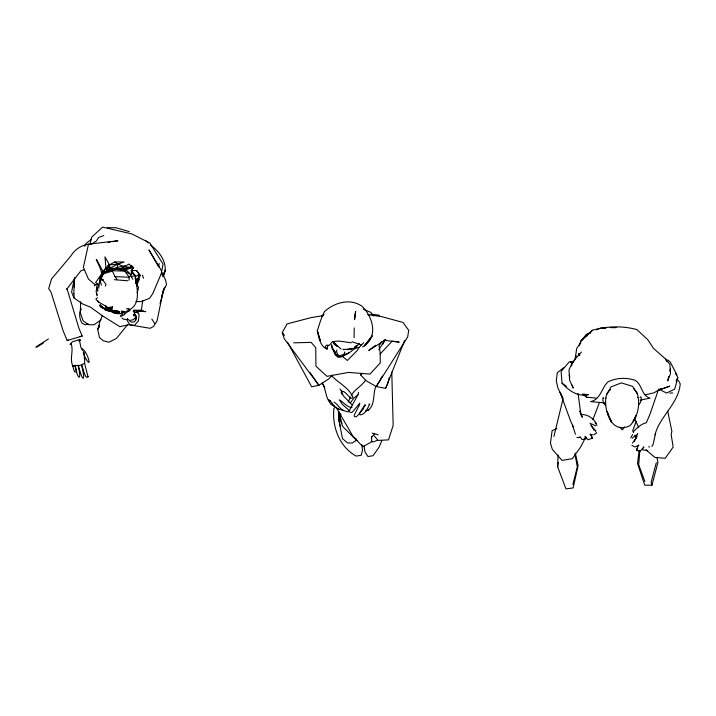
<?xml version="1.0" encoding="UTF-8"?>
<svg xmlns="http://www.w3.org/2000/svg" width="716" height="716" viewBox="0 0 716 716"><rect width="100%" height="100%" fill="white"/><g stroke="black" fill="none" stroke-linecap="round" stroke-linejoin="round"><path stroke-width="1.07" d="M80.631 301.722L80.317 312.838L83.137 320.866L88.748 324.778L94.181 324.706L101.054 319.846M354.08 337.692L354.25 327.892M98.011 290.311L96.785 288.62L96.803 287.116L97.725 291.251M102.316 274.496L102.424 270.487L96.418 259.335M339.993 413.311L339.814 419.782L341.997 423.013M130.052 324.464L119.841 326.666L102.818 316.042L90.493 307.173L82.608 303.933L73.972 297.919L74.097 293.676M74.285 287.304L74.571 277.754L71.582 292.065L73.972 297.919M575.243 453.058L578.098 465.534L573.14 487.945L565.953 488.885L557.675 466.886L558.041 455M363.737 342.669L359.468 347.126L353.534 349.005M73.811 293.417L74.571 277.754M135.619 314.906L135.494 317.465L133.436 319.694L130.652 320.267M84.595 363.388L81.83 364.587C82.349 366.261 85.472 380.975 87.97 376.401L88.068 377.037L84.595 363.388L84.721 358.743M122.042 314.333L121.953 315.81L120.682 316.553L120.521 315.353M128.996 280.225L129.229 277.19L131.252 274.837L132.693 267.462L129.059 264.025L119.599 269.261L113.808 269.368L116.529 267.569M639.862 450.418L638.708 464.702L644.892 481.546M158.746 267.032L159.113 263.318M96.785 288.62L97.233 284.055M586.198 437.127L586.019 438.819L583.039 439.436L582.001 439.463L580.058 436.715L579.879 437.288L576.827 437.646M557.675 466.886L558.158 462.464M605.79 398.096C604.304 411.951 611.938 434.755 630.008 425.635C636.748 418.556 639.916 407.046 638.18 397.407M639.093 450.758L637.526 463.494L644.749 485.197L651.972 485.197L657.95 462.357L657.019 458.016M98.862 286.275L99.81 280.762L100.544 281.227M127.52 318.468L127.242 320.517L129.891 325.028L134.492 325.252L138.331 321.072L139.173 314.924L136.514 310.413L133.758 310.27M133.946 310.44L141.374 310.109L142.752 300.46M575.261 358.161L576.711 348.432L581.016 341.997M106.702 271.31L109.441 264.857L114.864 261.949L117.773 264.168L117.111 268.428L103.22 272.563L99.506 278.479L101.412 285.138M136.944 284.529L137.794 279.571M655.552 433.404L653.332 443.338L652.509 445.755L651.703 446.229M161.413 272.76L163.069 264.106L149.895 243.037L131.825 233.926L102.585 227.115L91.603 237.238L89.983 244.326M101.788 276.51C101.502 271.158 107.033 268.93 108.671 264.374L106.818 271.319M637.661 397.478L638.01 395.769L636.801 392.252L633.606 388.609M98.674 326.988L99.56 322.639L102.307 315.479M375.784 386.595C372.651 393.961 375.479 405.721 367.729 410.42L368.758 409.946L366.547 410.939L365.786 410.563M668.654 376.589L667.715 380.93L670.516 373.519L669.916 364.408L665.433 358.895L653.431 348.307L647.801 339.715L636.793 329.53C622.222 325.708 606.873 326.04 592.427 330.246L580.962 340.798L579.441 345.676M669.827 371.156L670.292 368.982M161.369 274.219L161.789 272.393L165.45 279.804L166.551 284.655L163.203 290.947L161.503 297.274M112.466 241.677L117.943 240.764L88.498 244.165L83.378 267.301L88.426 279.034L95.058 284.735M563.08 398.66L553.898 436.483M643.854 447.151L639.997 451.384L636.596 450.176L638.386 445.03M362.547 346.956C378.737 338.015 373.233 316.633 361.822 306.117C349.963 297.963 334.309 302.635 324.402 311.639L320.786 319.927L317.322 330.774C318.924 337.478 319.846 346.043 327.06 349.131L327.883 345.81M389.28 377.448L387.678 383.928L385.593 388.349L376.285 386.542L366.055 380.724L360.578 374.862L362.09 373.26M571.583 365.983L572.621 361.938L581.446 352.048M572.854 484.392L577.32 466.922L574.984 454.034M357.991 394.758L358.618 392.35M656.303 462.652L651.121 482.396L651.972 485.197M137.409 280.502L139.164 274.282L136.452 270.451L131.216 270.72L133.65 274.165M160.044 303.396L164.635 287.268L163.203 290.947L157.09 320.813L153.564 326.433L150.217 328.313L130.831 325.082M336.95 349.972L336.457 351.69L337.925 354.671L339.366 356.004L344.101 354.134L344.772 351.977L344.539 352.406M137.105 292.781L138.609 287.555L137.016 284.646L139.271 279.401L137.4 278.524M636.596 450.176L637.177 448.171M131.028 271.99L135.252 275.526L135.745 283.545L135.252 275.526L131.216 270.72L133.686 267.614L131.601 265.726L130.384 266.728M163.436 276.421C169.021 264.374 160.259 252.05 150.655 245.167M654.979 434.889C659.713 416.13 678.768 403.627 680.2 383.803L678.374 380.438M356.138 438.801L355.476 440.868L352.299 443.016L347.564 442.944L342.49 438.666L338.749 419.343L339.098 412.049L338.749 419.343L340.261 426.253M599.471 402.446L592.92 419.549M136.452 285.756L137.391 282.927L136.989 278.569L136.255 280.681M364.704 405.023L362.967 409.364L359.665 413.195L359.611 414.296L360.416 414.904C365.903 413.902 367.46 408.057 369.841 404.021M658.255 390.202L649.949 414.287L646.351 422.744C640.811 424.024 637.061 427.971 633.257 431.775M574.402 360.739L576.201 355.807M105.288 286.194L105.995 284.324L101.806 278.766M636.157 421.626L632.747 430.611L633.588 432.58M348.245 402.213L350.384 396.888M385.593 388.349L404.594 340.673M676.074 381.207L677.229 378.299M634.474 441.468L637.768 433.457M99.363 325.225L97.662 329.306L99.479 337.576L103.373 340.798L108.868 342.194L116.386 338.516L127.359 324.983M584.981 438.648L580.801 446.775L572.37 458.696L562.006 460.424L552.34 449.353L550.452 443.249L552.108 430.647L556.932 428.589M624.522 426.951L622.285 429.922L619.984 427.049M137.678 281.621L140.246 275.544L136.452 270.451M161.789 272.393L152.759 293.641L149.608 298.295L141.15 301.642L135.924 301.508M381.771 440.805L379.041 447.223L373.009 455.734L367.97 456.531L365.017 451.966L364.05 445.934M162.729 276.09L165.351 270.084L162.693 276.063M359.692 404.468L354.268 414.994L354.16 416.059L355.055 416.864L356.496 416.649L358.832 414.34L363.325 407.288L365.724 405.077L364.918 405.041M357.606 395.322L349.891 409.588L349.354 411.038L349.856 412.094L351.708 412.613L352.639 411.807L359.888 403.081M382.988 344.065L384.76 340.028M572.621 361.938L568.978 369.966L569.632 380.25L573.149 388.081L572.254 385.092M98.978 326.487L97.662 329.306L99.399 326.675M84.685 246.313L86.081 243.413L91.415 239.35M371.541 436.572L371.711 441.79L363.003 446.668L342.731 426.557L339.599 417.177L341.004 414.304M81.418 308.882C78.429 313.268 79.574 318.817 81.964 323.22L85.302 324.787L88.175 323.945M632.407 443.159L637.016 436.617M358.949 347.502L357.427 350.303L347.376 360.488L342.293 356.264M136.622 316.114L135.619 317.949L135.933 320.133M643.165 447.983L643.738 446.927M595.443 431.641L595.873 430.862L591.004 425.662M129.149 309.464L128.397 310.771L127.779 310.628M359.298 343.259L356.282 347.036M382.335 376.052L376.285 386.542L407.673 336.976L408.72 330.309L402.947 322.415L382.031 316.714L367.675 314.619M606.622 394.552L611.07 386.855L621.399 382.908L632.658 386.389L637.338 393.881M73.121 365.411L72.763 366.037L74.482 371.881L76.612 371.81L75.073 365.151M630.751 437.78L632.667 434.514M381.673 341.711L379.077 345.756L380.16 352.818L380.259 362.967L369.948 374.074L348.504 372.436L326.944 376.339L315.944 366.171L315.756 347.681L311.183 342.4L293.685 342.821M365.482 380.232C361.795 386.067 355.109 389.048 351.502 394.99M378.853 349.506L385.593 339.411M582.251 340.154L585.939 334.64L590.789 332.466M119.348 312.176L118.766 313.017L115.876 312.99L113.316 311.442L117.406 313.393L120.494 313.581L122.499 312.767L122.355 311.066M106.066 267.372L95.586 282.65L97.403 283.643M633.06 420.856L634.662 418.583M127.896 310.323L126.795 311.854L122.436 311.666M97.233 289.336L96.034 290.973L97.099 294.929M638.6 404.979L640.489 402.41L641.384 399.51L641.008 396.816L640.014 397.344M586.753 336.162L588.749 333.567L590.718 332.833M66.49 289.47L80.926 270.764L84.184 269.681M123.752 266.755L132.693 267.462L125.891 269.753L124.772 271.149L112.206 270.684L115.025 276.662L116.905 279.016M371.344 437.592L374.531 433.744M335.142 407.315L333.817 408.845C332.135 427.219 339.518 446.874 356.183 456.092L361.213 455.269L362.547 450.006L361.723 444.484M107.033 271.427L109.906 268.214L117.773 264.168L124.136 262.002L114.864 261.949M610.56 389.415L607.392 392.905L605.942 396.458L606.112 398.203M380.178 353.955L392.234 341.093M332.448 375.121L328.733 378.952L318.889 385.342L311.648 386.792L287.555 342.212M355.109 347.045L356.452 345.739L354.357 347.162M94.342 285.89L95.747 284.556L97.483 284.592M580.962 340.798L592.427 330.246M356.353 346.804L351.359 351.332L347.734 353.623M123.412 267.238L124.897 265.922L117.576 267.363M632.165 438.237L636.354 434.88M321.43 316.436L323.954 314.288M360.578 374.862L362.063 373.663M563.644 367.773L557.254 372.759L556.314 380.903L557.934 388.126L562.857 398.212L560.073 392.296L570.616 421.044L573.283 426.718M97.439 297.802L95.872 299.028L97.886 301.642L107.633 307.245L112.663 309.097L104.312 308.462L100.464 305.589M129.014 309.965C139.781 305.052 137.821 291.296 136.022 281.952M112.206 270.684L114.65 268.822L125.891 269.753L131.252 274.837L124.772 271.149L129.229 277.19L115.025 276.662M375.73 345.273L368.749 350.464L385.817 339.706M350.205 403.081L353.856 398.069L357.991 394.937M127.144 312.113L125.031 313.563L123.922 311.192M593.788 434.818L596.518 433.001L596.392 432.464M135.467 276.743L139.164 274.282L140.246 275.544M91.209 244.344L96.374 240.97L98.71 237.452L103.802 235.555M349.632 352.397L343.045 355.87M35.8 347.063L48.446 338.99M36.793 347.197L43.39 343.009M661.065 388.528L654.111 392.762L645.197 394.892M78.841 341.031L80.657 339.993L79.046 339.769L72.486 341.774L70.043 344.387L71.332 344.136M343.823 349.131L342.91 349.641L348.406 349.175M107.239 271.758L112.645 269.171L117.111 268.428L109.906 268.214L109.441 264.857L104.975 256.838L106.12 270.03M592.329 438.201L591.55 436.214L592.329 438.201L588.087 439.74L585.285 437.011L585.411 438.568L585.178 436.778M596.616 329.852L600.5 328.107L605.888 327.794M88.498 244.165C80.863 245.409 74.616 249.714 70.678 256.221L51.507 278.989L48.679 288.637L50.943 291.913L63.098 330.72L67.17 340.53L68.378 340.002M67 288.655L78.841 328.035L82.17 336.064L67.17 340.53M107.158 271.57L110.013 270.344L109.906 268.214M128.782 267.641L120.467 269.485M103.355 279.562L100.186 280.538L103.39 273.843L103.22 272.563L112.645 269.171M343.483 354.975L347.654 353.525L341.997 356.532L339.984 356.747M377.484 440.367L373.063 441.897L371.246 441.36M111.598 271.31L103.39 273.843L99.506 278.479L103.346 273.217L103.22 272.563M127.645 311.424L130.026 310.708L129.149 308.775M135.252 275.526L131.171 276.671L132.89 279.249M119.25 312.498L117.388 313.017L113.003 312.48L110.497 310.851L113.889 313.008L117.979 313.689L121.031 313.411L122.722 312.006L121.219 311.066M638.932 445.442L634.841 446.945L631.879 445.361M78.429 365.581L81.463 365.017C85.857 380.751 83.002 384.241 78.429 365.581L78.849 365.67M80.049 336.583L82.17 336.064M126.41 308.963L128.522 308.453M349.05 349.184L352.836 348.388L349.444 348.576M350.831 349.05C354.617 348.45 347.806 350.312 347.081 349.39L351.359 349.345M640.14 400.11L650.101 398.141C641.312 395.662 642.377 384.832 635.361 380.402C626.393 377.314 616.655 377.681 608.063 381.789C601.404 387.974 600.975 399.152 590.718 401.622L605.101 402.929M77.946 365.393C81.946 379.561 78.474 382.577 75.108 365.813L77.668 365.348M323.623 315.514L310.708 317.707L287.044 323.936L282.31 332.519L284.288 338.784L318.889 385.342L310.064 372.597M108.089 242.393L110.282 242.035M341.988 356.702L338.301 357.239L335.58 354.635L335.285 352.335L332.439 348.719L331.445 345.157M132.693 267.462L119.599 269.261L114.65 268.822L113.808 269.368L116.019 269.529M117.066 312.283L119.116 312.024M573.65 361.795L570.437 362.126L573.704 361.983M118.883 312.221L115.768 311.934M603.597 328.304L605.781 328.089M611.24 327.561L616.637 327.561M75.108 365.813L75.806 365.751M109.441 264.857L117.773 264.168M610.193 327.543L615.599 327.579M669.872 393.111L672.718 392.959M352.004 407.529C346.723 407.234 343.555 401.945 339.16 399.868M590.029 434.791L592.732 434.746M116.046 311.102L109.253 311.066L105.404 310.073L104.509 308.981L106.111 310.252L110.98 311.496L119.017 311.711L117.156 311.093M573.668 361.875L569.247 361.857L561.12 371.47L562.024 383.176C568.835 390.623 577.552 396.995 588.382 394.704L583.442 394.113M74.383 366.046L72.763 366.037C69.354 357.928 73.954 351.117 71.036 343.51M107.337 227.634L116.171 227.769L129.301 231.626M580.712 414.761C587.254 413.741 593.081 418.278 596.41 423.407M117.388 311.415L119.402 311.514M125.891 269.753L119.599 269.261L120.449 269.869M114.318 279.696L127.806 280.779M582.457 393.997L586.655 397.282L595.989 398.024M351.332 342.785L338.865 341.022L332.403 341.657L329.387 345.273L326.326 345.202L325.368 346.857L327.06 349.131M645.966 450.292L642.959 450.024L642.458 448.816M133.955 310.592L144.686 311.594M115.294 269.243L125.801 270.308M137.633 310.744L145.804 311.675M383.821 340.225L399.224 342.132L393.227 341.246M340.1 400.969L342.4 404.45L348.719 410.026L348.128 411.924L338.024 408.863L334.623 406.625L330.935 401.622L328.626 399.877L330.55 401.005M370.924 314.109L379.426 315.273M341.577 356.604L336.296 354.912L332.985 349.336L335.285 352.335L335.67 354.098L337.003 355.163M126.634 319.631L123.215 319.059L121.98 317.922M133.104 311.684L138.081 312.794M116.601 312.865L118.677 313.393M339.921 388.958L341.46 390.999C345.891 391.464 347.672 395.939 350.912 398.275L352.084 398.177L352.845 397.237C348.934 387.284 338.203 383.078 331.463 375.515M372.248 433.108L378.129 434.818M141.374 310.109L143.191 310.672M106.424 309.634L108.501 310.323L107.722 309.921M338.024 408.863L338.722 409.113M352.039 341.747L361.115 344.915M334.032 402.061C337.594 404.066 339.178 408.451 343.143 410.125M336.35 344.494C332.018 341.389 334.345 344.673 337.182 346.213L333.647 343.662M363.191 309.142L370.861 312.409L373.188 315.962M117.308 263.783L123.931 266.719M105.619 308.184L108.214 309.446M323.14 384.036C326.398 391.446 325.852 402.678 334.542 406.276M591.479 423.809L595.658 425.93M658.774 389.074L666.56 393.048L674.66 389.128L677.998 377.547L675.304 373.26M104.214 308.363L105.896 309.285M603.857 398.114L603.015 397.64L602.8 400.351L603.776 403.189L605.655 405.704M117.317 268.026L119.661 269.413M331.911 404.701L331.052 404.173M105.395 309.294L101.368 306.233M333.038 405.417L334.112 406.062M368.83 404.137L369.474 404.549M84.103 357.186L85.58 358.143C93.259 371.604 86.752 349.166 81.454 348.558M646.065 449.711L647.712 450.901M562.024 383.176L566.428 386.363M335.392 343.761L333.173 342.132L335.67 344.906M646.557 450.337L654.916 457.417L665.209 458.312L673.147 447.079L671.143 434.37L671.903 431.435L667.706 411.136M667.607 359.853L670.239 362.028L676.951 374.916M337.236 345.667L341.04 349.041M337.961 356.962L334.811 354.214L331.436 344.897L332.439 348.719L334.453 351.386M101.717 306.457L103.373 307.898M128.182 319.434L131.288 322.182L134.635 321.788L136.255 318.486L135.208 314.208M145.948 240.853L148.302 243.01M353.534 436.769L357.114 440.474M352.451 405.149L343.868 396.485L341.129 391.858L342.508 394.749L341.46 390.999M97.886 300.917L99.318 302.519M585.133 436.321L585.634 436.885M374.119 435.793L378.075 440.394L388.528 439.884L393.165 425.376L391.777 372.123M611.258 420.713L609.889 419.111L610.936 420.56M151.846 319.041L154.674 323.489M594.996 422.753L597.019 425.394M83.369 351.565L84.39 353.194M131.601 265.726L133.462 268.357M284.207 335.249L282.31 332.519L283.885 335.428M82.564 350.536L80.881 347.385L79.342 339.76M581.249 415.611L582.332 417.312L579.897 410.975L580.855 414.555L578.089 393.478M339.599 417.177L341.272 419.871M161.422 270.603L148.964 249.92L158.2 266.084M321.976 382.935L324.787 387.768M336.019 407.109L353.427 437.091M105.664 305.562L106.621 307.334M590.118 423.049L594.101 430.432M585.616 395.339L586.655 397.282M123.564 312.006L124.763 314.306L122.704 315.64L121.854 313.107M579.817 355.396L578.814 353.435L579.19 355.485M665.433 358.895L666.757 361.643M590.324 433.923L591.13 435.605M611.017 421.098L611.464 422.082L607.428 412.201M634.618 418.43L638.717 427.533M634.841 435.525L636.103 438.478M575.44 434.272L572.469 425.098M96.23 259.452L100.679 269.332L101.914 274.783M133.686 310.341L134.635 312.99L133.919 316.033L133.731 314.306M607.15 411.351L608.672 415.996M569.247 375.103L569.855 377.099M318.441 334.605L320.312 340.87L317.322 330.774L318.128 333.558M142.547 275.132L143.442 278.264M96.409 293.121L97.099 295.798M134.223 311.335L134.635 312.99L134.51 311.818M84.533 357.024L84.739 359.092L84.443 354.098M98.477 283.894L98.871 288.199M649.009 446.229L649.063 447.276M355.181 314.002L354.554 319.631L355.673 311.487L355.181 314.002M635.978 415.531L633.338 421.599L635.978 415.531M112.555 306.913L110.434 310.44L105.1 307.97L112.555 306.913M372.078 336.081L364.399 345.792L372.078 336.081M100.321 304.926L99.551 305.258L100.562 307.083L105.547 309.312L118.758 311.514L107.892 310.001L101.556 307.28L100.321 304.926M669.648 386.184L659.23 389.934L669.648 386.184M84.058 354.51L83.342 352.308L84.613 356.801L84.058 354.51"/></g></svg>
